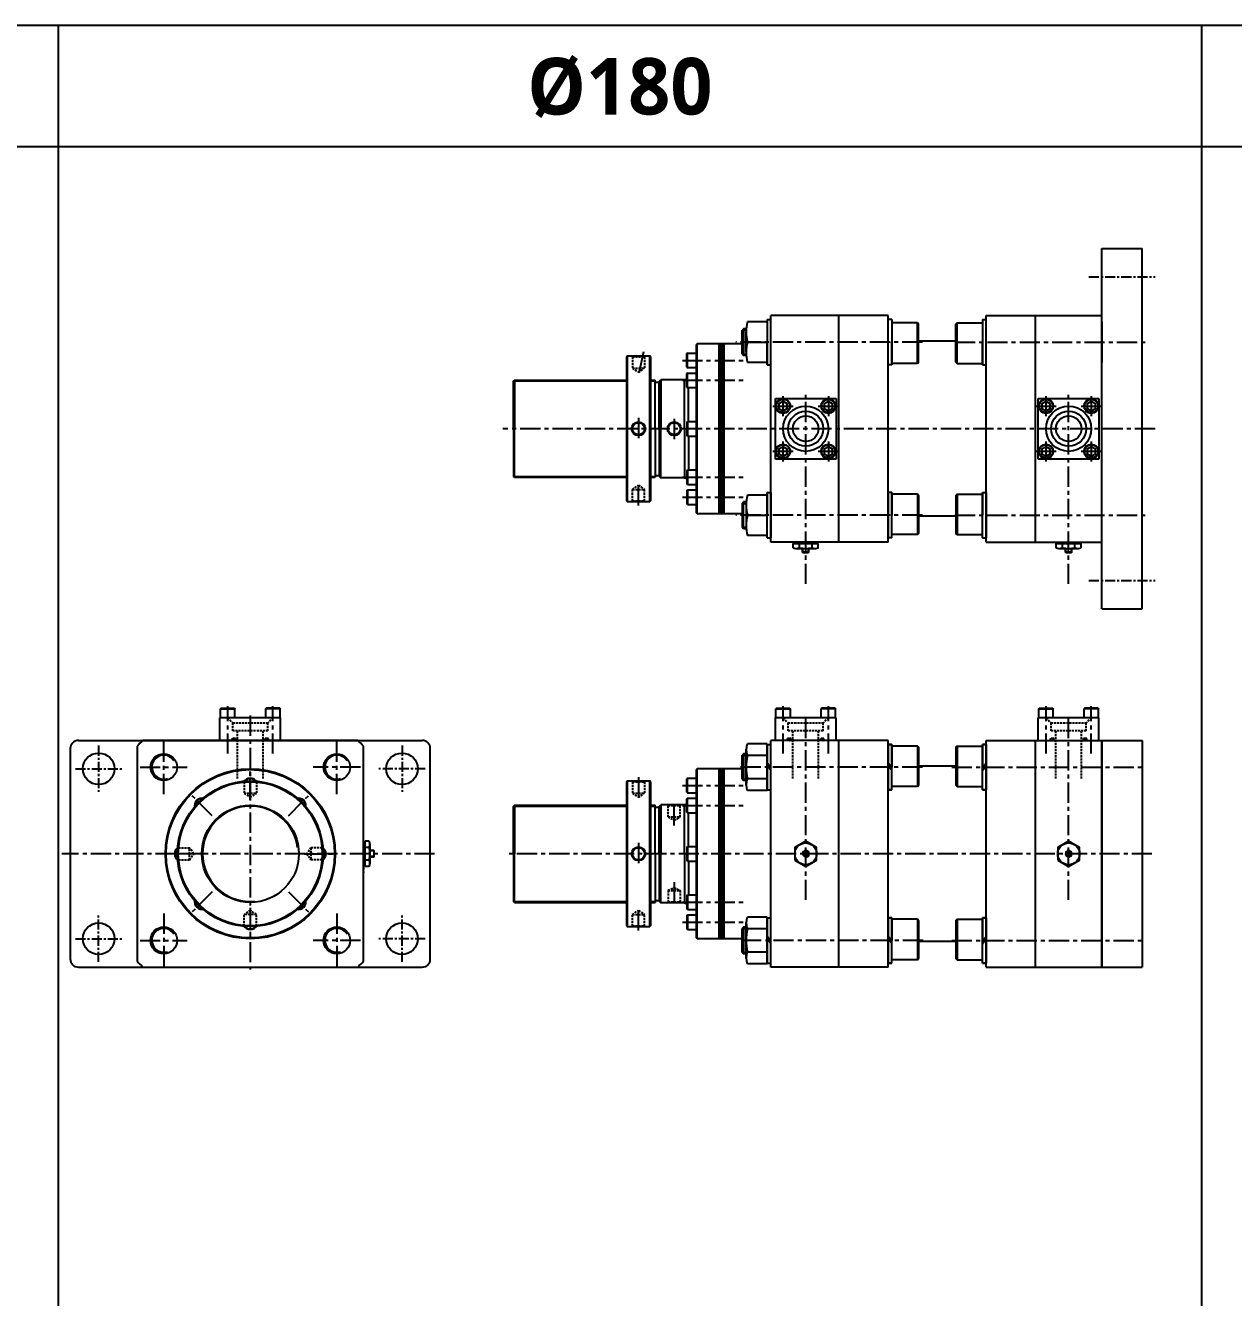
# Model space of a CAD drawing. Extents: x -819 to 9283, y 0 to 5329.
# Drawn here: x 2591 to 4084, y 1592 to 3164 of the extents above; entities that cross this region are included whole.
import ezdxf

# ---------------------------------------------------------------- set-up
doc = ezdxf.new("R2010")
doc.units = 0
doc.header["$LTSCALE"] = 10
doc.header["$MEASUREMENT"] = 0
for name, pattern in [('CENTER', [2, 1.25, -0.25, 0.25, -0.25]), ('CENTERX2', [4, 2.5, -0.5, 0.5, -0.5]), ('HIDDEN', [0.375, 0.25, -0.125]), ('HIDDENX2', [0.75, 0.5, -0.25])]:
    doc.linetypes.add(name, pattern=pattern)
doc.layers.get('0').update_dxf_attribs({"linetype": 'CONTINUOUS'})
doc.layers.get('DEFPOINTS').update_dxf_attribs({"linetype": 'CONTINUOUS'})
for name, color, linetype in [('CEN', 1, 'CENTERX2'), ('DIM', 2, 'CONTINUOUS'), ('HID', 2, 'HIDDENX2'), ('ML', 7, 'CONTINUOUS')]:
    doc.layers.add(name, color=color, linetype=linetype)
doc.styles.add('문자', font='romans.shx')

msp = doc.modelspace()

# ---------------------------------------------------------------- linework, layer by layer
for p, q in [((9283.2, 3163.8), (0, 3163.8)), ((2631.6, 0), (2631.6, 3163.8)), ((4044.8, 0), (4044.8, 3163.8)), ((9283.2, 3013.8), (0, 3013.8))]:
    msp.add_line(p, q)
at = {"color": 7, "linetype": 'Continuous'}
for p, q in [((3539.6, 2518.5), (3539.6, 2523.5)), ((3539.6, 2523.5), (3545.9, 2523.5)), ((3540.6, 2523.5), (3540.6, 2525.5)), ((3540.6, 2525.5), (3569.7, 2525.5)), ((3542.7, 2517.5), (3567.6, 2517.5)), ((3545.9, 2523.5), (3570.7, 2523.5)), ((3547.4, 2518.5), (3547.4, 2523.5)), ((3551.2, 2517.8), (3551.2, 2517.8)), ((3551.2, 2513), (3551.2, 2517.5)), ((3559.2, 2513), (3559.2, 2517.5)), ((3563, 2518.5), (3563, 2523.5)), ((3569.7, 2523.5), (3569.7, 2525.5)), ((3570.7, 2518.5), (3570.7, 2523.5)), ((3864.6, 2518.5), (3864.6, 2523.5)), ((3864.6, 2523.5), (3870.9, 2523.5)), ((3865.6, 2523.5), (3865.6, 2525.5)), ((3865.6, 2525.5), (3894.7, 2525.5)), ((3867.7, 2517.5), (3892.6, 2517.5)), ((3870.9, 2523.5), (3895.7, 2523.5)), ((3872.4, 2518.5), (3872.4, 2523.5)), ((3876.2, 2517.8), (3876.2, 2517.8)), ((3876.2, 2513), (3876.2, 2517.5)), ((3884.2, 2513), (3884.2, 2517.5)), ((3888, 2518.5), (3888, 2523.5)), ((3894.7, 2523.5), (3894.7, 2525.5)), ((3895.7, 2518.5), (3895.7, 2523.5)), ((3551.2, 2513), (3551.7, 2512.5)), ((3559.2, 2513), (3551.2, 2513)), ((3551.7, 2512.5), (3558.7, 2512.5)), ((3559.2, 2513), (3558.7, 2512.5)), ((3876.2, 2513), (3876.7, 2512.5)), ((3884.2, 2513), (3876.2, 2513)), ((3876.7, 2512.5), (3883.7, 2512.5)), ((3884.2, 2513), (3883.7, 2512.5)), ((3008.7, 2125.7), (3008.7, 2154.9)), ((3010.7, 2154.9), (3008.7, 2154.9)), ((3015.7, 2155.9), (3010.7, 2155.9)), ((3010.7, 2131), (3010.7, 2155.9)), ((3015.7, 2148.1), (3010.7, 2148.1)), ((3016.7, 2127.9), (3016.7, 2152.7)), ((3021.2, 2144.3), (3016.7, 2144.3)), ((3021.2, 2144.3), (3021.7, 2143.8)), ((3021.2, 2144.3), (3021.2, 2136.3)), ((3021.7, 2136.8), (3021.7, 2143.8)), ((3010.7, 2125.7), (3008.7, 2125.7)), ((3015.7, 2132.5), (3010.7, 2132.5)), ((3010.7, 2124.7), (3010.7, 2131)), ((3015.7, 2124.7), (3010.7, 2124.7)), ((3016.4, 2136.3), (3016.4, 2136.3)), ((3021.2, 2136.3), (3016.7, 2136.3)), ((3021.2, 2136.3), (3021.7, 2136.8))]:
    msp.add_line(p, q, dxfattribs=at)
for points in [[(3541.7, 2132.5), (3555.2, 2124.7), (3568.7, 2132.5), (3568.7, 2148.1), (3555.2, 2155.9), (3541.7, 2148.1)], [(3866.7, 2132.5), (3880.2, 2124.7), (3893.7, 2132.5), (3893.7, 2148.1), (3880.2, 2155.9), (3866.7, 2148.1)], [(3553.7, 2142.8), (3552.3, 2140.3), (3553.7, 2137.8), (3556.6, 2137.8), (3558, 2140.3), (3556.6, 2142.8)], [(3878.7, 2142.8), (3877.3, 2140.3), (3878.7, 2137.8), (3881.6, 2137.8), (3883, 2140.3), (3881.6, 2142.8)]]:
    msp.add_lwpolyline(points, close=True, dxfattribs=at)
for centre, radius in [((3555.2, 2140.3), 13.5), ((3880.2, 2140.3), 13.5), ((3555.2, 2140.3), 3.5), ((3880.2, 2140.3), 3.5)]:
    msp.add_circle(centre, radius, dxfattribs=at)
for centre, radius, start, end in [((3542.7, 2523.1), 5.62, 235.6158, 270), ((3543.5, 2525.7), 8.22, 241.7006, 298.2994), ((3555.2, 2548.8), 31.3, 255.6172, 270.0141), ((3555.2, 2548.8), 31.3, 269.9859, 284.3828), ((3566.9, 2525.7), 8.22, 241.7006, 298.2994), ((3867.7, 2523.1), 5.62, 235.6158, 270), ((3868.5, 2525.7), 8.22, 241.7006, 298.2994), ((3880.2, 2548.8), 31.3, 255.6172, 270.0141), ((3880.2, 2548.8), 31.3, 269.9859, 284.3828), ((3891.9, 2525.7), 8.22, 241.7006, 298.2994), ((3008.4, 2152), 8.22, 331.7006, 28.2994), ((2985.3, 2140.3), 31.3, 359.9859, 14.3828), ((2985.3, 2140.3), 31.3, 345.6172, 0.0141), ((3008.4, 2128.6), 8.22, 331.7006, 28.2994), ((3011, 2127.9), 5.62, 325.6158, 0)]:
    msp.add_arc(centre, radius, start, end, dxfattribs=at)
at = {"layer": 'CEN', "color": 7}
for p, q in [((3481.7, 2789), (3478.4, 2789)), ((3481.7, 2756), (3478.4, 2756)), ((3481.7, 2575), (3478.4, 2575)), ((3481.7, 2542), (3478.4, 2542)), ((3481.7, 2263.8), (3478.4, 2263.8)), ((3481.7, 2230.8), (3478.4, 2230.8)), ((3481.7, 2049.8), (3478.4, 2049.8)), ((3481.7, 2016.8), (3478.4, 2016.8))]:
    msp.add_line(p, q, dxfattribs=at)
at = {"layer": 'CEN'}
for p, q in [((3699.6, 2772.5), (3468.7, 2772.5)), ((3739.7, 2772.5), (3975.2, 2772.5)), ((3354.5, 2760.4), (3348.5, 2732)), ((3402.7, 2750), (3479.1, 2750)), ((3402.7, 2725.3), (3479.1, 2725.3)), ((3527.2, 2681.1), (3527.2, 2705.9)), ((3555.2, 2473.7), (3555.2, 2707.3)), ((3583.2, 2705.9), (3583.2, 2681.1)), ((3852.2, 2681.1), (3852.2, 2705.9)), ((3880.2, 2473.7), (3880.2, 2707.3)), ((3908.2, 2705.9), (3908.2, 2681.1)), ((3514.7, 2693.5), (3539.6, 2693.5)), ((3570.7, 2693.5), (3595.6, 2693.5)), ((3839.7, 2693.5), (3864.6, 2693.5)), ((3895.7, 2693.5), (3920.6, 2693.5)), ((3348.5, 2679), (3348.5, 2652)), ((3392.7, 2677.6), (3392.7, 2651.3)), ((3987.2, 2665.5), (3180.8, 2665.5)), ((3527.2, 2625.1), (3527.2, 2649.9)), ((3583.2, 2649.9), (3583.2, 2625.1)), ((3852.2, 2625.1), (3852.2, 2649.9)), ((3908.2, 2649.9), (3908.2, 2625.1)), ((3539.6, 2637.5), (3514.7, 2637.5)), ((3595.6, 2637.5), (3570.7, 2637.5)), ((3864.6, 2637.5), (3839.7, 2637.5)), ((3920.6, 2637.5), (3895.7, 2637.5)), ((3348.5, 2570.6), (3348.5, 2599)), ((3402.7, 2605.7), (3479.1, 2605.7)), ((3402.7, 2581), (3479.1, 2581)), ((3699.6, 2558.5), (3468.7, 2558.5)), ((3739.7, 2558.5), (3975.2, 2558.5)), ((2840.7, 2264), (2840.7, 2322.7)), ((2868.7, 2311.2), (2868.7, 1997.3)), ((2896.7, 2264), (2896.7, 2322.7)), ((3527.2, 2264), (3527.2, 2322.7)), ((3555.2, 2083.2), (3555.2, 2311.7)), ((3583.2, 2264), (3583.2, 2322.7)), ((3852.2, 2264), (3852.2, 2322.7)), ((3880.2, 2083.2), (3880.2, 2311.7)), ((3908.2, 2264), (3908.2, 2322.7)), ((2761.7, 2214), (2761.7, 2280.5)), ((2975.7, 2214), (2975.7, 2280.5)), ((2732.4, 2247.3), (2790.8, 2247.3)), ((2868.7, 2206.8), (2868.7, 2242.8)), ((3004.9, 2247.3), (2946.5, 2247.3)), ((3348.5, 2235.1), (3348.5, 2206.7)), ((3699.6, 2247.3), (3472.7, 2247.3)), ((3735.7, 2247.3), (3975.2, 2247.3)), ((3402.7, 2224.8), (3479.1, 2224.8)), ((2821.6, 2187.3), (2796.2, 2212.8)), ((2915.7, 2187.3), (2941.2, 2212.8)), ((3392.7, 2175.1), (3392.7, 2203.9)), ((3402.7, 2200), (3479.1, 2200)), ((3348.5, 2153.7), (3348.5, 2126.8)), ((3096.5, 2140.3), (2635.9, 2140.3)), ((2802.1, 2140.3), (2766.1, 2140.3)), ((2935.2, 2140.3), (2971.2, 2140.3)), ((3983.2, 2140.3), (3188.8, 2140.3)), ((2821.6, 2093.2), (2796.2, 2067.8)), ((2915.7, 2093.2), (2941.2, 2067.8)), ((3392.7, 2105.4), (3392.7, 2076.7)), ((3402.7, 2080.5), (3479.1, 2080.5)), ((2761.7, 2066.5), (2761.7, 2000)), ((2868.7, 2073.7), (2868.7, 2037.7)), ((2975.7, 2066.5), (2975.7, 2000)), ((3348.5, 2045.4), (3348.5, 2073.8)), ((3402.7, 2055.7), (3479.1, 2055.7)), ((2732.4, 2033.3), (2790.8, 2033.3)), ((3004.9, 2033.3), (2946.5, 2033.3)), ((3700.3, 2033.3), (3472.7, 2033.3)), ((3735.7, 2033.3), (3975.2, 2033.3))]:
    msp.add_line(p, q, dxfattribs=at)
at = {"layer": 'DEFPOINTS', "color": 0, "linetype": 'ByBlock'}
for p in [(3374.2, 2607), (3374.2, 2081.8)]:
    msp.add_point(p, dxfattribs=at)
at = {"layer": 'DIM'}
for p, q in [((3476.7, 2787.2), (3481.7, 2787.2)), ((3476.7, 2757.7), (3481.7, 2757.7)), ((3194.2, 2724.5), (3333.5, 2724.5)), ((3363.5, 2724.5), (3369.2, 2724.5)), ((3194.2, 2606.5), (3333.5, 2606.5)), ((3363.5, 2606.5), (3369.2, 2606.5)), ((3476.7, 2573.2), (3481.7, 2573.2)), ((3476.7, 2543.7), (3481.7, 2543.7)), ((3476.7, 2262), (3481.7, 2262)), ((3476.7, 2232.5), (3481.7, 2232.5)), ((3194.2, 2199.3), (3333.5, 2199.3)), ((3363.5, 2199.3), (3369.2, 2199.3)), ((3194.2, 2081.3), (3333.5, 2081.3)), ((3363.5, 2081.3), (3369.2, 2081.3)), ((3476.7, 2048), (3481.7, 2048)), ((3476.7, 2018.5), (3481.7, 2018.5))]:
    msp.add_line(p, q, dxfattribs=at)
for centre, radius, start, end in [((2761.7, 2247.3), 14.8, 31.372, 287.7565), ((2975.7, 2247.3), 14.8, 31.372, 287.7565), ((2868.7, 2140.3), 59, 7.4527, 275.1411), ((2761.7, 2033.3), 14.8, 31.372, 287.7565), ((2975.7, 2033.3), 14.8, 31.372, 287.7565)]:
    msp.add_arc(centre, radius, start, end, dxfattribs=at)
at = {"layer": 'HID'}
for p, q in [((2779, 2148.4), (2779.7, 2147.8)), ((3008.7, 2133.3), (3008.7, 2117.3))]:
    msp.add_line(p, q, dxfattribs=at)
at = {"layer": 'ML'}
for p, q in [((3921.2, 2888), (3971.2, 2888)), ((3921.2, 2443), (3921.2, 2888)), ((3971.2, 2443), (3971.2, 2888)), ((3507.7, 2800.5), (3507.7, 2744.5)), ((3507.7, 2800.5), (3512.2, 2800.5)), ((3512.2, 2525.5), (3512.2, 2805.5)), ((3512.2, 2525.5), (3512.2, 2805.5)), ((3512.2, 2525.5), (3512.2, 2805.5)), ((3512.2, 2744.5), (3512.2, 2800.5)), ((3596.2, 2525.5), (3596.2, 2805.5)), ((3657.2, 2525.5), (3657.2, 2805.5)), ((3657.2, 2744.5), (3657.2, 2800.5)), ((3661.7, 2800.5), (3657.2, 2800.5)), ((3661.7, 2800.5), (3661.7, 2744.5)), ((3773.7, 2800.5), (3773.7, 2744.5)), ((3773.7, 2800.5), (3778.2, 2800.5)), ((3778.2, 2805.5), (3921.2, 2805.5)), ((3778.2, 2525.5), (3778.2, 2805.5)), ((3778.2, 2744.5), (3778.2, 2800.5)), ((3839.2, 2525.5), (3839.2, 2805.5)), ((3921.2, 2525.5), (3921.2, 2805.5)), ((3921.2, 2525.5), (3921.2, 2805.5)), ((3478.4, 2789), (3476.7, 2787.2)), ((3476.7, 2757.7), (3476.7, 2787.2)), ((3476.7, 2760), (3476.7, 2785)), ((3478.4, 2789), (3478.4, 2756)), ((3481.7, 2760), (3481.7, 2785)), ((3507.7, 2797.5), (3483.1, 2797.5)), ((3693.2, 2796.3), (3661.7, 2796.3)), ((3661.7, 2796.3), (3661.7, 2746.3)), ((3693.2, 2746.3), (3693.2, 2796.3)), ((3694.7, 2794.8), (3693.2, 2796.3)), ((3693.2, 2796.3), (3694.7, 2794.8)), ((3694.7, 2747.8), (3694.7, 2794.8)), ((3740.7, 2794.8), (3742.2, 2796.3)), ((3742.2, 2796.3), (3740.7, 2794.8)), ((3740.7, 2747.8), (3740.7, 2794.8)), ((3742.2, 2746.3), (3742.2, 2796.3)), ((3742.2, 2796.3), (3773.7, 2796.3)), ((3773.7, 2796.3), (3773.7, 2746.3)), ((3421.2, 2770.5), (3420.2, 2769.5)), ((3421.2, 2770.5), (3420.2, 2769.5)), ((3420.2, 2561.5), (3420.2, 2769.5)), ((3420.2, 2561.5), (3420.2, 2769.5)), ((3421.2, 2560.5), (3421.2, 2770.5)), ((3476.7, 2770.5), (3421.2, 2770.5)), ((3421.2, 2560.5), (3421.2, 2770.5)), ((3448.2, 2560.5), (3448.2, 2770.5)), ((3450.2, 2560.5), (3450.2, 2770.5)), ((3452.2, 2560.5), (3452.2, 2770.5)), ((3454.2, 2560.5), (3454.2, 2770.5)), ((3483.1, 2772.5), (3507.7, 2772.5)), ((3507.7, 2744.5), (3507.7, 2772.5)), ((3661.7, 2744.5), (3661.7, 2772.5)), ((3742.7, 2773.6), (3694.7, 2773.6)), ((3773.7, 2744.5), (3773.7, 2772.5)), ((3333.5, 2754.5), (3334.5, 2755.5)), ((3333.5, 2754.5), (3333.5, 2576.5)), ((3334.5, 2755.5), (3362.5, 2755.5)), ((3334.5, 2755.5), (3334.5, 2575.5)), ((3362.5, 2575.5), (3362.5, 2755.5)), ((3363.5, 2754.5), (3362.5, 2755.5)), ((3363.5, 2754.5), (3363.5, 2576.5)), ((3408.9, 2759), (3408.2, 2758.3)), ((3408.2, 2741.7), (3408.2, 2758.3)), ((3408.9, 2741), (3408.9, 2759)), ((3408.9, 2759), (3420.2, 2759)), ((3420.2, 2741), (3420.2, 2759)), ((3476.7, 2757.7), (3478.4, 2756)), ((3408.2, 2741.7), (3408.9, 2741)), ((3408.9, 2741), (3420.2, 2741)), ((3507.7, 2747.5), (3483.1, 2747.5)), ((3507.7, 2744.5), (3512.2, 2744.5)), ((3661.7, 2744.5), (3657.2, 2744.5)), ((3693.2, 2746.3), (3661.7, 2746.3)), ((3693.2, 2746.3), (3694.7, 2747.8)), ((3694.7, 2747.8), (3693.2, 2746.3)), ((3742.2, 2746.3), (3740.7, 2747.8)), ((3740.7, 2747.8), (3742.2, 2746.3)), ((3742.2, 2746.3), (3773.7, 2746.3)), ((3773.7, 2744.5), (3778.2, 2744.5)), ((3195.2, 2725.5), (3194.2, 2724.5)), ((3194.2, 2665.5), (3194.2, 2724.5)), ((3194.2, 2665.5), (3194.2, 2724)), ((3195.2, 2725.5), (3333.5, 2725.5)), ((3195.2, 2725.5), (3195.2, 2665.5)), ((3363.5, 2725.5), (3369.2, 2725.5)), ((3369.2, 2665.5), (3369.2, 2725.5)), ((3369.2, 2723.2), (3374.2, 2723.2)), ((3374.2, 2724), (3376.2, 2726)), ((3374.2, 2665.5), (3374.2, 2724)), ((3376.2, 2726), (3376.2, 2665.5)), ((3405.2, 2726), (3376.2, 2726)), ((3405.2, 2726), (3408.2, 2727.2)), ((3405.2, 2726), (3408.2, 2727.2)), ((3405.2, 2726), (3408.2, 2727.2)), ((3405.2, 2665.5), (3405.2, 2726)), ((3405.2, 2665.5), (3405.2, 2726)), ((3408.9, 2734.3), (3408.2, 2733.6)), ((3408.2, 2717), (3408.2, 2733.6)), ((3408.9, 2734.3), (3420.2, 2734.3)), ((3408.9, 2716.3), (3408.9, 2734.3)), ((3420.2, 2716.3), (3420.2, 2734.3)), ((3408.2, 2717), (3408.9, 2716.3)), ((3408.9, 2716.3), (3420.2, 2716.3)), ((3410.2, 2674.5), (3410.2, 2716.3)), ((3410.2, 2674.5), (3410.2, 2716.3)), ((3517.7, 2628), (3517.7, 2703)), ((3517.7, 2703), (3592.7, 2703)), ((3592.7, 2703), (3592.7, 2628)), ((3842.7, 2628), (3842.7, 2703)), ((3842.7, 2703), (3917.7, 2703)), ((3917.7, 2703), (3917.7, 2628)), ((3408.2, 2673.8), (3408.9, 2674.5)), ((3408.2, 2673.8), (3408.2, 2657.2)), ((3408.9, 2674.5), (3420.2, 2674.5)), ((3408.9, 2674.5), (3408.9, 2656.5)), ((3420.2, 2674.5), (3420.2, 2656.5)), ((3194.2, 2665.5), (3194.2, 2606.5)), ((3195.2, 2605.5), (3195.2, 2665.5)), ((3369.2, 2665.5), (3369.2, 2605.5)), ((3374.2, 2665.5), (3374.2, 2607)), ((3376.2, 2605), (3376.2, 2665.5)), ((3405.2, 2665.5), (3405.2, 2605)), ((3405.2, 2665.5), (3405.2, 2605)), ((3408.9, 2656.5), (3408.2, 2657.2)), ((3408.9, 2656.5), (3420.2, 2656.5)), ((3410.2, 2656.5), (3410.2, 2614.7)), ((3410.2, 2656.5), (3410.2, 2614.7)), ((3592.7, 2628), (3517.7, 2628)), ((3917.7, 2628), (3842.7, 2628)), ((3408.2, 2614), (3408.9, 2614.7)), ((3408.2, 2614), (3408.2, 2597.4)), ((3408.9, 2614.7), (3408.9, 2596.7)), ((3408.9, 2614.7), (3420.2, 2614.7)), ((3420.2, 2614.7), (3420.2, 2596.7)), ((3195.2, 2605.5), (3194.2, 2606.5)), ((3195.2, 2605.5), (3333.5, 2605.5)), ((3363.5, 2605.5), (3369.2, 2605.5)), ((3369.2, 2607.7), (3374.2, 2607.7)), ((3374.2, 2607), (3376.2, 2605)), ((3405.2, 2605), (3376.2, 2605)), ((3405.2, 2605), (3408.2, 2603.8)), ((3405.2, 2605), (3408.2, 2603.8)), ((3408.9, 2596.7), (3408.2, 2597.4)), ((3408.9, 2596.7), (3420.2, 2596.7)), ((3408.2, 2589.3), (3408.9, 2590)), ((3408.2, 2589.3), (3408.2, 2572.7)), ((3408.9, 2590), (3420.2, 2590)), ((3408.9, 2590), (3408.9, 2572)), ((3420.2, 2590), (3420.2, 2572)), ((3507.7, 2583.5), (3483.1, 2583.5)), ((3507.7, 2586.5), (3507.7, 2558.5)), ((3507.7, 2530.5), (3507.7, 2586.5)), ((3507.7, 2586.5), (3512.2, 2586.5)), ((3512.2, 2586.5), (3512.2, 2530.5)), ((3657.2, 2586.5), (3657.2, 2530.5)), ((3661.7, 2586.5), (3657.2, 2586.5)), ((3661.7, 2530.5), (3661.7, 2586.5)), ((3661.7, 2586.5), (3661.7, 2558.5)), ((3693.2, 2584.6), (3661.7, 2584.6)), ((3661.7, 2534.6), (3661.7, 2584.6)), ((3693.2, 2584.6), (3694.7, 2583.1)), ((3694.7, 2583.1), (3693.2, 2584.6)), ((3693.2, 2584.6), (3693.2, 2534.6)), ((3694.7, 2583.1), (3694.7, 2536.1)), ((3742.2, 2584.6), (3740.7, 2583.1)), ((3740.7, 2583.1), (3742.2, 2584.6)), ((3740.7, 2583.1), (3740.7, 2536.1)), ((3742.2, 2584.6), (3742.2, 2534.6)), ((3742.2, 2584.6), (3773.7, 2584.6)), ((3773.7, 2530.5), (3773.7, 2586.5)), ((3773.7, 2586.5), (3773.7, 2558.5)), ((3773.7, 2586.5), (3778.2, 2586.5)), ((3773.7, 2534.6), (3773.7, 2584.6)), ((3778.2, 2586.5), (3778.2, 2530.5)), ((3921.2, 2533.5), (3921.2, 2583.5)), ((3333.5, 2576.5), (3334.5, 2575.5)), ((3334.5, 2575.5), (3362.5, 2575.5)), ((3363.5, 2576.5), (3362.5, 2575.5)), ((3408.9, 2572), (3408.2, 2572.7)), ((3408.9, 2572), (3420.2, 2572)), ((3476.7, 2573.2), (3478.4, 2575)), ((3476.7, 2573.2), (3476.7, 2543.7)), ((3476.7, 2571), (3476.7, 2546)), ((3478.4, 2542), (3478.4, 2575)), ((3481.7, 2571), (3481.7, 2546)), ((3421.2, 2560.5), (3420.2, 2561.5)), ((3421.2, 2560.5), (3420.2, 2561.5)), ((3476.7, 2560.5), (3421.2, 2560.5)), ((3483.1, 2558.5), (3507.7, 2558.5)), ((3742.7, 2557.3), (3694.7, 2557.3)), ((3478.4, 2542), (3476.7, 2543.7)), ((3507.7, 2533.5), (3483.1, 2533.5)), ((3693.2, 2534.6), (3661.7, 2534.6)), ((3694.7, 2536.1), (3693.2, 2534.6)), ((3693.2, 2534.6), (3694.7, 2536.1)), ((3740.7, 2536.1), (3742.2, 2534.6)), ((3742.2, 2534.6), (3740.7, 2536.1)), ((3742.2, 2534.6), (3773.7, 2534.6)), ((3507.7, 2530.5), (3512.2, 2530.5)), ((3661.7, 2530.5), (3657.2, 2530.5)), ((3773.7, 2530.5), (3778.2, 2530.5)), ((3778.2, 2525.5), (3921.2, 2525.5)), ((3778.2, 2525.5), (3921.2, 2525.5)), ((3921.2, 2443), (3971.2, 2443)), ((2832.4, 2320.3), (2831.7, 2319.6)), ((2831.7, 2319.6), (2849.7, 2319.6)), ((2831.7, 2308.3), (2831.7, 2319.6)), ((2832.4, 2320.3), (2849, 2320.3)), ((2849, 2320.3), (2849.7, 2319.6)), ((2849.7, 2308.3), (2849.7, 2319.6)), ((2888.4, 2320.3), (2887.7, 2319.6)), ((2905.7, 2319.6), (2887.7, 2319.6)), ((2887.7, 2308.3), (2887.7, 2319.6)), ((2905, 2320.3), (2888.4, 2320.3)), ((2905, 2320.3), (2905.7, 2319.6)), ((2905.7, 2308.3), (2905.7, 2319.6)), ((3518.9, 2320.3), (3518.2, 2319.6)), ((3518.2, 2319.6), (3536.2, 2319.6)), ((3518.2, 2308.3), (3518.2, 2319.6)), ((3518.9, 2320.3), (3535.5, 2320.3)), ((3535.5, 2320.3), (3536.2, 2319.6)), ((3536.2, 2308.3), (3536.2, 2319.6)), ((3574.9, 2320.3), (3574.2, 2319.6)), ((3574.2, 2308.3), (3574.2, 2319.6)), ((3592.2, 2319.6), (3574.2, 2319.6)), ((3591.5, 2320.3), (3574.9, 2320.3)), ((3591.5, 2320.3), (3592.2, 2319.6)), ((3592.2, 2308.3), (3592.2, 2319.6)), ((3843.9, 2320.3), (3843.2, 2319.6)), ((3843.2, 2319.6), (3861.2, 2319.6)), ((3843.2, 2308.3), (3843.2, 2319.6)), ((3843.9, 2320.3), (3860.5, 2320.3)), ((3860.5, 2320.3), (3861.2, 2319.6)), ((3861.2, 2308.3), (3861.2, 2319.6)), ((3899.9, 2320.3), (3899.2, 2319.6)), ((3917.2, 2319.6), (3899.2, 2319.6)), ((3899.2, 2308.3), (3899.2, 2319.6)), ((3916.5, 2320.3), (3899.9, 2320.3)), ((3916.5, 2320.3), (3917.2, 2319.6)), ((3917.2, 2308.3), (3917.2, 2319.6)), ((2831.2, 2280.3), (2831.2, 2308.3)), ((2906.2, 2280.3), (2906.2, 2308.3)), ((3517.7, 2280.3), (3517.7, 2308.3)), ((3592.7, 2280.3), (3592.7, 2308.3)), ((3842.7, 2280.3), (3842.7, 2308.3)), ((3917.7, 2280.3), (3917.7, 2308.3)), ((2656.2, 2280.3), (3081.2, 2280.3)), ((3001.5, 2280.3), (2735.8, 2280.3)), ((3512.2, 2000.3), (3512.2, 2280.3)), ((3596.2, 2000.3), (3596.2, 2280.3)), ((3657.2, 2000.3), (3657.2, 2280.3)), ((3778.2, 2280.3), (3921.2, 2280.3)), ((3778.2, 2000.3), (3778.2, 2280.3)), ((3778.2, 2000.3), (3778.2, 2280.3)), ((3839.2, 2000.3), (3839.2, 2280.3)), ((3921.2, 2000.3), (3921.2, 2280.3)), ((3921.2, 2000.3), (3921.2, 2280.3)), ((3921.2, 2280.3), (3921.2, 2000.3)), ((3921.2, 2280.3), (3971.2, 2280.3)), ((3971.2, 2280.3), (3971.2, 2000.3)), ((2646.2, 2270.3), (2646.2, 2010.3)), ((2728.7, 2273.1), (2728.7, 2007.4)), ((3008.7, 2007.4), (3008.7, 2273.1)), ((3091.2, 2010.3), (3091.2, 2270.3)), ((3478.4, 2263.8), (3476.7, 2262)), ((3478.4, 2263.8), (3478.4, 2230.8)), ((3481.7, 2225.1), (3481.7, 2269.5)), ((3507.7, 2276.1), (3483.1, 2276.1)), ((3507.7, 2218.4), (3507.7, 2276.1)), ((3507.7, 2275.3), (3507.7, 2219.3)), ((3507.7, 2275.3), (3512.2, 2275.3)), ((3512.2, 2219.3), (3512.2, 2275.3)), ((3657.2, 2218.4), (3657.2, 2276.1)), ((3657.2, 2275.3), (3657.2, 2219.3)), ((3661.7, 2275.3), (3657.2, 2275.3)), ((3657.2, 2275.3), (3657.2, 2219.3)), ((3657.2, 2275.3), (3661.7, 2275.3)), ((3661.7, 2219.3), (3661.7, 2275.3)), ((3661.7, 2275.3), (3661.7, 2247.3)), ((3661.7, 2219.3), (3661.7, 2275.3)), ((3693.2, 2273.4), (3661.7, 2273.4)), ((3661.7, 2223.4), (3661.7, 2273.4)), ((3693.2, 2273.4), (3694.7, 2271.9)), ((3694.7, 2271.9), (3693.2, 2273.4)), ((3693.2, 2273.4), (3693.2, 2223.4)), ((3694.7, 2271.9), (3694.7, 2224.9)), ((3742.2, 2273.4), (3740.7, 2271.9)), ((3740.7, 2271.9), (3742.2, 2273.4)), ((3740.7, 2271.9), (3740.7, 2224.9)), ((3742.2, 2273.4), (3742.2, 2223.4)), ((3742.2, 2273.4), (3773.7, 2273.4)), ((3773.7, 2219.3), (3773.7, 2275.3)), ((3773.7, 2275.3), (3773.7, 2247.3)), ((3773.7, 2275.3), (3778.2, 2275.3)), ((3773.7, 2219.3), (3773.7, 2275.3)), ((3778.2, 2275.3), (3773.7, 2275.3)), ((3773.7, 2223.4), (3773.7, 2273.4)), ((3778.2, 2218.4), (3778.2, 2276.1)), ((3778.2, 2275.3), (3778.2, 2219.3)), ((3778.2, 2275.3), (3778.2, 2219.3)), ((3921.2, 2219.3), (3921.2, 2275.3)), ((3476.7, 2232.5), (3476.7, 2262)), ((3507.7, 2261.7), (3483.1, 2261.7)), ((3512.2, 2246.1), (3507.7, 2252.5)), ((3512.2, 2243.1), (3507.7, 2249.5)), ((3661.7, 2246.1), (3657.2, 2252.5)), ((3661.7, 2243.1), (3657.2, 2249.5)), ((3740.7, 2248.4), (3694.7, 2248.4)), ((3773.7, 2246.1), (3778.2, 2252.5)), ((3773.7, 2243.1), (3778.2, 2249.5)), ((3408.9, 2233.8), (3408.2, 2233.1)), ((3408.2, 2216.5), (3408.2, 2233.1)), ((3408.9, 2233.8), (3420.2, 2233.8)), ((3408.9, 2215.8), (3408.9, 2233.8)), ((3421.2, 2245.3), (3420.2, 2244.3)), ((3420.2, 2036.3), (3420.2, 2244.3)), ((3420.2, 2215.8), (3420.2, 2233.8)), ((3476.7, 2245.3), (3421.2, 2245.3)), ((3421.2, 2035.3), (3421.2, 2245.3)), ((3448.2, 2035.3), (3448.2, 2245.3)), ((3450.2, 2035.3), (3450.2, 2245.3)), ((3452.2, 2035.3), (3452.2, 2245.3)), ((3454.2, 2035.3), (3454.2, 2245.3)), ((3476.7, 2232.5), (3478.4, 2230.8)), ((3507.7, 2232.8), (3483.1, 2232.8)), ((3333.5, 2229.3), (3334.5, 2230.3)), ((3333.5, 2229.3), (3333.5, 2051.3)), ((3334.5, 2230.3), (3362.5, 2230.3)), ((3334.5, 2230.3), (3334.5, 2050.3)), ((3363.5, 2229.3), (3362.5, 2230.3)), ((3362.5, 2050.3), (3362.5, 2230.3)), ((3363.5, 2229.3), (3363.5, 2051.3)), ((3408.2, 2216.5), (3408.9, 2215.8)), ((3507.7, 2218.4), (3483.1, 2218.4)), ((3507.7, 2219.3), (3512.2, 2219.3)), ((3661.7, 2219.3), (3657.2, 2219.3)), ((3657.2, 2219.3), (3661.7, 2219.3)), ((3693.2, 2223.4), (3661.7, 2223.4)), ((3694.7, 2224.9), (3693.2, 2223.4)), ((3693.2, 2223.4), (3694.7, 2224.9)), ((3740.7, 2224.9), (3742.2, 2223.4)), ((3742.2, 2223.4), (3740.7, 2224.9)), ((3742.2, 2223.4), (3773.7, 2223.4)), ((3773.7, 2219.3), (3778.2, 2219.3)), ((3778.2, 2219.3), (3773.7, 2219.3)), ((3374.2, 2198.8), (3376.2, 2200.8)), ((3405.2, 2200.8), (3376.2, 2200.8)), ((3376.2, 2200.8), (3376.2, 2140.3)), ((3405.2, 2200.8), (3408.2, 2202)), ((3405.2, 2200.8), (3408.2, 2202)), ((3405.2, 2140.3), (3405.2, 2200.8)), ((3408.9, 2209), (3408.2, 2208.3)), ((3408.2, 2191.7), (3408.2, 2208.3)), ((3408.9, 2215.8), (3420.2, 2215.8)), ((3408.9, 2191), (3408.9, 2209)), ((3408.9, 2209), (3420.2, 2209)), ((3420.2, 2191), (3420.2, 2209)), ((3195.2, 2200.3), (3194.2, 2199.3)), ((3194.2, 2140.3), (3194.2, 2199.3)), ((3194.2, 2140.3), (3194.2, 2198.8)), ((3195.2, 2200.3), (3333.5, 2200.3)), ((3195.2, 2200.3), (3195.2, 2140.3)), ((3363.5, 2200.3), (3369.2, 2200.3)), ((3369.2, 2140.3), (3369.2, 2200.3)), ((3369.2, 2198), (3374.2, 2198)), ((3374.2, 2140.3), (3374.2, 2198.8)), ((3408.2, 2191.7), (3408.9, 2191)), ((3408.9, 2191), (3420.2, 2191)), ((3410.2, 2149.3), (3410.2, 2191)), ((3194.2, 2140.3), (3194.2, 2081.3)), ((3195.2, 2080.3), (3195.2, 2140.3)), ((3369.2, 2140.3), (3369.2, 2080.3)), ((3374.2, 2140.3), (3374.2, 2081.8)), ((3376.2, 2079.8), (3376.2, 2140.3)), ((3405.2, 2140.3), (3405.2, 2079.8)), ((3408.2, 2148.6), (3408.9, 2149.3)), ((3408.2, 2148.6), (3408.2, 2132)), ((3408.9, 2149.3), (3420.2, 2149.3)), ((3408.9, 2149.3), (3408.9, 2131.3)), ((3420.2, 2149.3), (3420.2, 2131.3)), ((3408.9, 2131.3), (3408.2, 2132)), ((3408.9, 2131.3), (3420.2, 2131.3)), ((3410.2, 2131.3), (3410.2, 2089.5)), ((3195.2, 2080.3), (3194.2, 2081.3)), ((3195.2, 2080.3), (3333.5, 2080.3)), ((3363.5, 2080.3), (3369.2, 2080.3)), ((3369.2, 2082.5), (3374.2, 2082.5)), ((3374.2, 2081.8), (3376.2, 2079.8)), ((3405.2, 2079.8), (3376.2, 2079.8)), ((3405.2, 2079.8), (3408.2, 2078.6)), ((3408.2, 2088.8), (3408.9, 2089.5)), ((3408.2, 2088.8), (3408.2, 2072.2)), ((3408.9, 2089.5), (3420.2, 2089.5)), ((3408.9, 2089.5), (3408.9, 2071.5)), ((3420.2, 2089.5), (3420.2, 2071.5)), ((3408.9, 2071.5), (3408.2, 2072.2)), ((3408.2, 2064), (3408.9, 2064.7)), ((3408.2, 2064), (3408.2, 2047.4)), ((3408.9, 2071.5), (3420.2, 2071.5)), ((3408.9, 2064.7), (3408.9, 2046.7)), ((3408.9, 2064.7), (3420.2, 2064.7)), ((3420.2, 2064.7), (3420.2, 2046.7)), ((3507.7, 2062.1), (3483.1, 2062.1)), ((3507.7, 2004.4), (3507.7, 2062.1)), ((3507.7, 2061.3), (3507.7, 2005.3)), ((3507.7, 2061.3), (3512.2, 2061.3)), ((3657.2, 2004.4), (3657.2, 2062.1)), ((3657.2, 2061.3), (3657.2, 2005.3)), ((3661.7, 2061.3), (3657.2, 2061.3)), ((3657.2, 2061.3), (3657.2, 2005.3)), ((3657.2, 2061.3), (3661.7, 2061.3)), ((3661.7, 2005.3), (3661.7, 2061.3)), ((3661.7, 2061.3), (3661.7, 2033.3)), ((3661.7, 2005.3), (3661.7, 2061.3)), ((3693.2, 2059.4), (3661.7, 2059.4)), ((3661.7, 2009.4), (3661.7, 2059.4)), ((3693.2, 2059.4), (3694.7, 2057.9)), ((3694.7, 2057.9), (3693.2, 2059.4)), ((3693.2, 2059.4), (3693.2, 2009.4)), ((3742.2, 2059.4), (3740.7, 2057.9)), ((3740.7, 2057.9), (3742.2, 2059.4)), ((3742.2, 2059.4), (3742.2, 2009.4)), ((3742.2, 2059.4), (3773.7, 2059.4)), ((3773.7, 2005.3), (3773.7, 2061.3)), ((3773.7, 2061.3), (3773.7, 2033.3)), ((3773.7, 2061.3), (3778.2, 2061.3)), ((3773.7, 2005.3), (3773.7, 2061.3)), ((3778.2, 2061.3), (3773.7, 2061.3)), ((3773.7, 2009.4), (3773.7, 2059.4)), ((3778.2, 2004.4), (3778.2, 2062.1)), ((3778.2, 2061.3), (3778.2, 2005.3)), ((3778.2, 2061.3), (3778.2, 2005.3)), ((3333.5, 2051.3), (3334.5, 2050.3)), ((3334.5, 2050.3), (3362.5, 2050.3)), ((3363.5, 2051.3), (3362.5, 2050.3)), ((3408.9, 2046.7), (3408.2, 2047.4)), ((3408.9, 2046.7), (3420.2, 2046.7)), ((3478.4, 2049.8), (3476.7, 2048)), ((3476.7, 2018.5), (3476.7, 2048)), ((3478.4, 2049.8), (3478.4, 2016.8)), ((3481.7, 2011.1), (3481.7, 2055.5)), ((3507.7, 2047.7), (3483.1, 2047.7)), ((3694.7, 2057.9), (3694.7, 2010.9)), ((3740.7, 2057.9), (3740.7, 2010.9)), ((3421.2, 2035.3), (3420.2, 2036.3)), ((3476.7, 2035.3), (3421.2, 2035.3)), ((3512.2, 2032.1), (3507.7, 2038.5)), ((3512.2, 2029.1), (3507.7, 2035.5)), ((3661.7, 2032.1), (3657.2, 2038.5)), ((3661.7, 2029.1), (3657.2, 2035.5)), ((3740.7, 2032.1), (3694.7, 2032.1)), ((3773.7, 2032.1), (3778.2, 2038.5)), ((3773.7, 2029.1), (3778.2, 2035.5)), ((3476.7, 2018.5), (3478.4, 2016.8)), ((3507.7, 2018.8), (3483.1, 2018.8)), ((2656.2, 2000.3), (3081.2, 2000.3)), ((2735.8, 2000.3), (3001.5, 2000.3)), ((3507.7, 2004.4), (3483.1, 2004.4)), ((3507.7, 2005.3), (3512.2, 2005.3)), ((3587.1, 2000.3), (3512.2, 2000.3)), ((3661.7, 2005.3), (3657.2, 2005.3)), ((3657.2, 2005.3), (3661.7, 2005.3)), ((3693.2, 2009.4), (3661.7, 2009.4)), ((3694.7, 2010.9), (3693.2, 2009.4)), ((3693.2, 2009.4), (3694.7, 2010.9)), ((3740.7, 2010.9), (3742.2, 2009.4)), ((3742.2, 2009.4), (3740.7, 2010.9)), ((3742.2, 2009.4), (3773.7, 2009.4)), ((3773.7, 2005.3), (3778.2, 2005.3)), ((3778.2, 2005.3), (3773.7, 2005.3)), ((3778.2, 2000.3), (3921.2, 2000.3)), ((3921.2, 2000.3), (3971.2, 2000.3))]:
    msp.add_line(p, q, dxfattribs=at)
at = {"layer": 'ML', "color": 1, "linetype": 'CENTER'}
for p, q in [((3905.2, 2853), (3987.2, 2853)), ((3905.2, 2478), (3987.2, 2478)), ((2681.2, 2273.9), (2681.2, 2216.7)), ((3056.2, 2273.9), (3056.2, 2216.7)), ((2652.6, 2245.3), (2709.8, 2245.3)), ((3084.8, 2245.3), (3027.6, 2245.3)), ((2681.2, 2006.7), (2681.2, 2063.9)), ((3056.2, 2006.7), (3056.2, 2063.9)), ((2652.6, 2035.3), (2709.8, 2035.3)), ((3084.8, 2035.3), (3027.6, 2035.3))]:
    msp.add_line(p, q, dxfattribs=at)
at = {"layer": 'ML', "color": 7}
for p, q in [((3657.2, 2805.5), (3512.2, 2805.5)), ((3657.2, 2525.5), (3512.2, 2525.5)), ((2906.2, 2308.3), (2831.2, 2308.3)), ((3592.7, 2308.3), (3517.7, 2308.3)), ((3917.7, 2308.3), (3842.7, 2308.3)), ((3657.2, 2280.3), (3512.2, 2280.3)), ((3657.2, 2000.3), (3512.2, 2000.3))]:
    msp.add_line(p, q, dxfattribs=at)
at = {"layer": 'ML', "color": 4}
msp.add_line((3921.2, 2797.5), (3921.2, 2747.5), dxfattribs=at)
at = {"layer": 'ML', "color": 2, "linetype": 'HIDDEN'}
for p, q in [((3340, 2755.5), (3341, 2754.5)), ((3341, 2754.5), (3356, 2754.5)), ((3341, 2754.5), (3341, 2740.5)), ((3357, 2755.5), (3356, 2754.5)), ((3356, 2754.5), (3356, 2740.5)), ((3341, 2740.5), (3356, 2740.5)), ((3341, 2740.5), (3348.5, 2735.3)), ((3348.5, 2735.3), (3356, 2740.5)), ((3341, 2590.5), (3348.5, 2595.7)), ((3348.5, 2595.7), (3356, 2590.5)), ((3341, 2590.5), (3356, 2590.5)), ((3341, 2576.5), (3341, 2590.5)), ((3356, 2576.5), (3356, 2590.5)), ((3340, 2575.5), (3341, 2576.5)), ((3341, 2576.5), (3356, 2576.5)), ((3357, 2575.5), (3356, 2576.5)), ((2840.7, 2308.3), (2847.1, 2301.9)), ((2847.1, 2301.9), (2890.3, 2301.9)), ((2847.1, 2292.3), (2847.1, 2301.9)), ((2896.7, 2308.3), (2890.3, 2301.9)), ((2890.3, 2292.3), (2890.3, 2301.9)), ((3527.2, 2308.3), (3533.6, 2301.9)), ((3533.6, 2292.3), (3533.6, 2301.9)), ((3533.6, 2301.9), (3576.8, 2301.9)), ((3583.2, 2308.3), (3576.8, 2301.9)), ((3576.8, 2292.3), (3576.8, 2301.9)), ((3852.2, 2308.3), (3858.6, 2301.9)), ((3858.6, 2301.9), (3901.8, 2301.9)), ((3858.6, 2292.3), (3858.6, 2301.9)), ((3908.2, 2308.3), (3901.8, 2301.9)), ((3901.8, 2292.3), (3901.8, 2301.9)), ((2850.2, 2282.7), (2846.2, 2282.7)), ((2846.2, 2280.3), (2846.2, 2282.7)), ((2890.3, 2292.3), (2847.1, 2292.3)), ((2850.2, 2280.3), (2850.2, 2282.7)), ((2852.9, 2233.2), (2852.9, 2292.3)), ((2884.4, 2233.2), (2884.4, 2292.3)), ((2887.2, 2280.3), (2887.2, 2282.7)), ((2887.2, 2282.7), (2891.2, 2282.7)), ((2891.2, 2282.7), (2887.2, 2282.7)), ((2887.2, 2280.3), (2887.2, 2282.7)), ((2891.2, 2280.3), (2891.2, 2282.7)), ((2891.2, 2280.3), (2891.2, 2282.7)), ((3532.7, 2280.3), (3532.7, 2282.7)), ((3536.7, 2282.7), (3532.7, 2282.7)), ((3576.8, 2292.3), (3533.6, 2292.3)), ((3536.7, 2280.3), (3536.7, 2282.7)), ((3539.4, 2233.2), (3539.4, 2292.3)), ((3570.9, 2233.2), (3570.9, 2292.3)), ((3573.7, 2280.3), (3573.7, 2282.7)), ((3577.7, 2282.7), (3573.7, 2282.7)), ((3573.7, 2282.7), (3577.7, 2282.7)), ((3573.7, 2280.3), (3573.7, 2282.7)), ((3577.7, 2280.3), (3577.7, 2282.7)), ((3577.7, 2280.3), (3577.7, 2282.7)), ((3861.7, 2282.7), (3857.7, 2282.7)), ((3857.7, 2280.3), (3857.7, 2282.7)), ((3901.8, 2292.3), (3858.6, 2292.3)), ((3861.7, 2280.3), (3861.7, 2282.7)), ((3864.4, 2233.2), (3864.4, 2292.3)), ((3895.9, 2233.2), (3895.9, 2292.3)), ((3898.7, 2280.3), (3898.7, 2282.7)), ((3898.7, 2282.7), (3902.7, 2282.7)), ((3902.7, 2282.7), (3898.7, 2282.7)), ((3898.7, 2280.3), (3898.7, 2282.7)), ((3902.7, 2280.3), (3902.7, 2282.7)), ((3902.7, 2280.3), (3902.7, 2282.7)), ((2860.5, 2229.9), (2861.2, 2229.3)), ((2861.2, 2229.3), (2861.2, 2215.3)), ((2861.2, 2229.3), (2876.2, 2229.3)), ((2876.8, 2229.9), (2876.2, 2229.3)), ((2876.2, 2229.3), (2876.2, 2215.3)), ((3340, 2230.3), (3341, 2229.3)), ((3341, 2229.3), (3341, 2215.3)), ((3341, 2229.3), (3356, 2229.3)), ((3357, 2230.3), (3356, 2229.3)), ((3356, 2229.3), (3356, 2215.3)), ((2861.2, 2215.3), (2868.7, 2210.1)), ((2861.2, 2215.3), (2876.2, 2215.3)), ((2868.7, 2210.1), (2876.2, 2215.3)), ((3341, 2215.3), (3348.5, 2210.1)), ((3341, 2215.3), (3356, 2215.3)), ((3348.5, 2210.1), (3356, 2215.3)), ((3384.2, 2200.8), (3385.2, 2199.8)), ((3400.2, 2199.8), (3401.2, 2200.8)), ((3385.2, 2199.8), (3400.2, 2199.8)), ((3385.2, 2185.8), (3385.2, 2199.8)), ((3385.2, 2185.8), (3400.2, 2185.8)), ((3385.2, 2185.8), (3392.7, 2181.8)), ((3392.7, 2181.8), (3400.2, 2185.8)), ((3400.2, 2185.8), (3400.2, 2199.8)), ((2779, 2148.4), (2779.7, 2147.8)), ((2779.7, 2147.8), (2793.7, 2147.8)), ((2779.7, 2132.8), (2779.7, 2147.8)), ((2779.7, 2132.8), (2779.7, 2147.8)), ((2798.8, 2140.3), (2793.7, 2147.8)), ((2793.7, 2132.8), (2793.7, 2147.8)), ((2793.7, 2132.8), (2798.8, 2140.3)), ((2943.7, 2147.8), (2938.5, 2140.3)), ((2938.5, 2140.3), (2943.7, 2132.8)), ((2957.7, 2147.8), (2943.7, 2147.8)), ((2943.7, 2147.8), (2943.7, 2132.8)), ((2958.3, 2148.4), (2957.7, 2147.8)), ((2958.3, 2148.4), (2957.7, 2147.8)), ((2957.7, 2147.8), (2957.7, 2132.8)), ((2957.7, 2147.8), (2957.7, 2132.8)), ((2779, 2132.1), (2779.7, 2132.8)), ((2779, 2132.1), (2779.7, 2132.8)), ((2779.7, 2132.8), (2793.7, 2132.8)), ((2957.7, 2132.8), (2943.7, 2132.8)), ((2958.3, 2132.1), (2957.7, 2132.8)), ((2958.3, 2132.1), (2957.7, 2132.8)), ((3385.2, 2094.8), (3392.7, 2098.7)), ((3385.2, 2094.8), (3400.2, 2094.8)), ((3385.2, 2094.8), (3385.2, 2080.8)), ((3392.7, 2098.7), (3400.2, 2094.8)), ((3400.2, 2094.8), (3400.2, 2080.8)), ((3384.2, 2079.8), (3385.2, 2080.8)), ((3385.2, 2080.8), (3400.2, 2080.8)), ((3400.2, 2080.8), (3401.2, 2079.8)), ((2868.7, 2070.4), (2861.2, 2065.3)), ((2861.2, 2051.3), (2861.2, 2065.3)), ((2876.2, 2065.3), (2861.2, 2065.3)), ((2876.2, 2065.3), (2868.7, 2070.4)), ((2876.2, 2051.3), (2876.2, 2065.3)), ((3341, 2065.3), (3348.5, 2070.4)), ((3341, 2051.3), (3341, 2065.3)), ((3341, 2065.3), (3356, 2065.3)), ((3348.5, 2070.4), (3356, 2065.3)), ((3356, 2051.3), (3356, 2065.3)), ((2860.5, 2050.6), (2861.2, 2051.3)), ((2860.5, 2050.6), (2861.2, 2051.3)), ((2876.2, 2051.3), (2861.2, 2051.3)), ((2876.2, 2051.3), (2861.2, 2051.3)), ((2876.8, 2050.6), (2876.2, 2051.3)), ((2876.8, 2050.6), (2876.2, 2051.3)), ((3340, 2050.3), (3341, 2051.3)), ((3341, 2051.3), (3356, 2051.3)), ((3357, 2050.3), (3356, 2051.3))]:
    msp.add_line(p, q, dxfattribs=at)
at = {"layer": 'ML', "color": 2}
for p, q in [((3551.7, 2517.7), (3551.7, 2517.7)), ((3551.7, 2512.5), (3551.7, 2517.5)), ((3558.7, 2512.5), (3558.7, 2517.5)), ((3876.7, 2517.7), (3876.7, 2517.7)), ((3876.7, 2512.5), (3876.7, 2517.5)), ((3883.7, 2512.5), (3883.7, 2517.5)), ((3021.7, 2143.8), (3016.7, 2143.8)), ((3016.5, 2136.8), (3016.5, 2136.8)), ((3021.7, 2136.8), (3016.7, 2136.8))]:
    msp.add_line(p, q, dxfattribs=at)
at = {"layer": 'ML'}
for points in [[(3527.2, 2699.3), (3522.1, 2696.4), (3522.1, 2690.6), (3527.2, 2687.6), (3532.2, 2690.6), (3532.2, 2696.4)], [(3583.2, 2699.3), (3578.1, 2696.4), (3578.1, 2690.6), (3583.2, 2687.6), (3588.2, 2690.6), (3588.2, 2696.4)], [(3852.2, 2699.3), (3847.1, 2696.4), (3847.1, 2690.6), (3852.2, 2687.6), (3857.2, 2690.6), (3857.2, 2696.4)], [(3908.2, 2699.3), (3903.1, 2696.4), (3903.1, 2690.6), (3908.2, 2687.6), (3913.2, 2690.6), (3913.2, 2696.4)], [(3527.2, 2643.3), (3522.1, 2640.4), (3522.1, 2634.6), (3527.2, 2631.6), (3532.2, 2634.6), (3532.2, 2640.4)], [(3583.2, 2643.3), (3578.1, 2640.4), (3578.1, 2634.6), (3583.2, 2631.6), (3588.2, 2634.6), (3588.2, 2640.4)], [(3852.2, 2643.3), (3847.1, 2640.4), (3847.1, 2634.6), (3852.2, 2631.6), (3857.2, 2634.6), (3857.2, 2640.4)], [(3908.2, 2643.3), (3903.1, 2640.4), (3903.1, 2634.6), (3908.2, 2631.6), (3913.2, 2634.6), (3913.2, 2640.4)]]:
    msp.add_lwpolyline(points, close=True, dxfattribs=at)
for centre, radius in [((3527.2, 2693.5), 9), ((3527.2, 2693.5), 8.3), ((3555.2, 2665.5), 28), ((3583.2, 2693.5), 9), ((3583.2, 2693.5), 8.3), ((3852.2, 2693.5), 9), ((3852.2, 2693.5), 8.3), ((3880.2, 2665.5), 28), ((3908.2, 2693.5), 9), ((3908.2, 2693.5), 8.3), ((3348.5, 2665.5), 8.5), ((3348.5, 2665.5), 7.5), ((3392.7, 2665.5), 8.5), ((3392.7, 2665.5), 7.5), ((3555.2, 2665.5), 21.6), ((3555.2, 2665.5), 15.8), ((3880.2, 2665.5), 21.6), ((3880.2, 2665.5), 15.8), ((3527.2, 2637.5), 9), ((3527.2, 2637.5), 8.3), ((3583.2, 2637.5), 9), ((3583.2, 2637.5), 8.3), ((3852.2, 2637.5), 9), ((3852.2, 2637.5), 8.3), ((3908.2, 2637.5), 9), ((3908.2, 2637.5), 8.3), ((2681.2, 2245.3), 19.5), ((2761.7, 2247.3), 16.5), ((2975.7, 2247.3), 16.5), ((3056.2, 2245.3), 19.5), ((2868.7, 2140.3), 105), ((2868.7, 2140.3), 104), ((2868.7, 2140.3), 90), ((2868.7, 2140.3), 89), ((2868.7, 2140.3), 60), ((3348.5, 2140.3), 8.5), ((3348.5, 2140.3), 7.5), ((2681.2, 2035.3), 19.5), ((2761.7, 2033.3), 16.5), ((2975.7, 2033.3), 16.5), ((3056.2, 2035.3), 19.5)]:
    msp.add_circle(centre, radius, dxfattribs=at)
for centre, radius, start, end in [((3538.5, 2785), 56.8, 167.3019, 192.6981), ((3538.5, 2760), 56.8, 167.3019, 192.6981), ((3538.5, 2571), 56.8, 167.3019, 192.6981), ((3538.5, 2546), 56.8, 167.3019, 192.6981), ((2656.2, 2270.3), 10, 90, 180), ((2868.7, 2140.3), 193, 133.4957, 136.5043), ((2868.7, 2140.3), 193, 43.4957, 46.5043), ((3081.2, 2270.3), 10, 0, 90), ((3500.9, 2268.9), 19.3, 158.0067, 201.9933), ((3557.1, 2247.3), 75.4, 168.9695, 191.0305), ((2868.7, 2224.8), 9, 27.1411, 152.8589), ((2868.7, 2224.8), 8.3, 30.2177, 149.7823), ((3500.9, 2225.6), 19.3, 158.0067, 201.9933), ((2808.9, 2200), 9, 72.1411, 197.8589), ((2808.9, 2200), 8.3, 75.2177, 194.7823), ((2928.4, 2200), 9, 342.1411, 107.8589), ((2928.4, 2200), 8.3, 345.2177, 104.7823), ((2784.1, 2140.3), 9, 117.1411, 242.8589), ((2784.1, 2140.3), 8.3, 120.2177, 239.7823), ((2953.2, 2140.3), 9, 297.1411, 62.8589), ((2953.2, 2140.3), 8.3, 300.2177, 59.7823), ((2808.9, 2080.5), 9, 162.1411, 287.8589), ((2808.9, 2080.5), 8.3, 165.2177, 284.7823), ((2928.4, 2080.5), 9, 252.1411, 17.8589), ((2928.4, 2080.5), 8.3, 255.2177, 14.7823), ((3500.9, 2054.9), 19.3, 158.0067, 201.9933), ((2868.7, 2055.7), 9, 207.1411, 332.8589), ((2868.7, 2055.7), 8.3, 210.2177, 329.7823), ((3557.1, 2033.3), 75.4, 168.9695, 191.0305), ((3500.9, 2011.6), 19.3, 158.0067, 201.9933), ((2656.2, 2010.3), 10, 180, 270), ((2868.7, 2140.3), 193, 223.4957, 226.5043), ((2868.7, 2140.3), 193, 313.4957, 316.5043), ((3081.2, 2010.3), 10, 270, 0)]:
    msp.add_arc(centre, radius, start, end, dxfattribs=at)
at = {"layer": 'ML', "color": 2, "linetype": 'HIDDEN'}
for centre, start, end in [((2847.5, 2281.5), 90, 270), ((2848.8, 2281.5), 270, 90), ((2888.5, 2281.5), 90, 270), ((2889.8, 2281.5), 270, 90), ((3534, 2281.5), 90, 270), ((3535.3, 2281.5), 270, 90), ((3575, 2281.5), 90, 270), ((3576.3, 2281.5), 270, 90), ((3859, 2281.5), 90, 270), ((3860.3, 2281.5), 270, 90), ((3900, 2281.5), 90, 270), ((3901.3, 2281.5), 270, 90)]:
    msp.add_arc(centre, 1.2, start, end, dxfattribs=at)
at = {"layer": 'ML', "color": 2}
for centre in [(3555.2, 2140.3), (3880.2, 2140.3)]:
    msp.add_arc(centre, 4, 270, 180, dxfattribs=at)

# ---------------------------------------------------------------- texts
at = {"insert": (3211, 3123.7), "char_height": 70, "attachment_point": 1, "style": '문자'}
msp.add_mtext_dynamic_manual_height_columns('{\\fMalgun Gothic|b1|i0|c129|p50;%%C180}', width=124.533, gutter_width=16, heights=[-75.6], dxfattribs=at)

doc.saveas('drawing.dxf')
